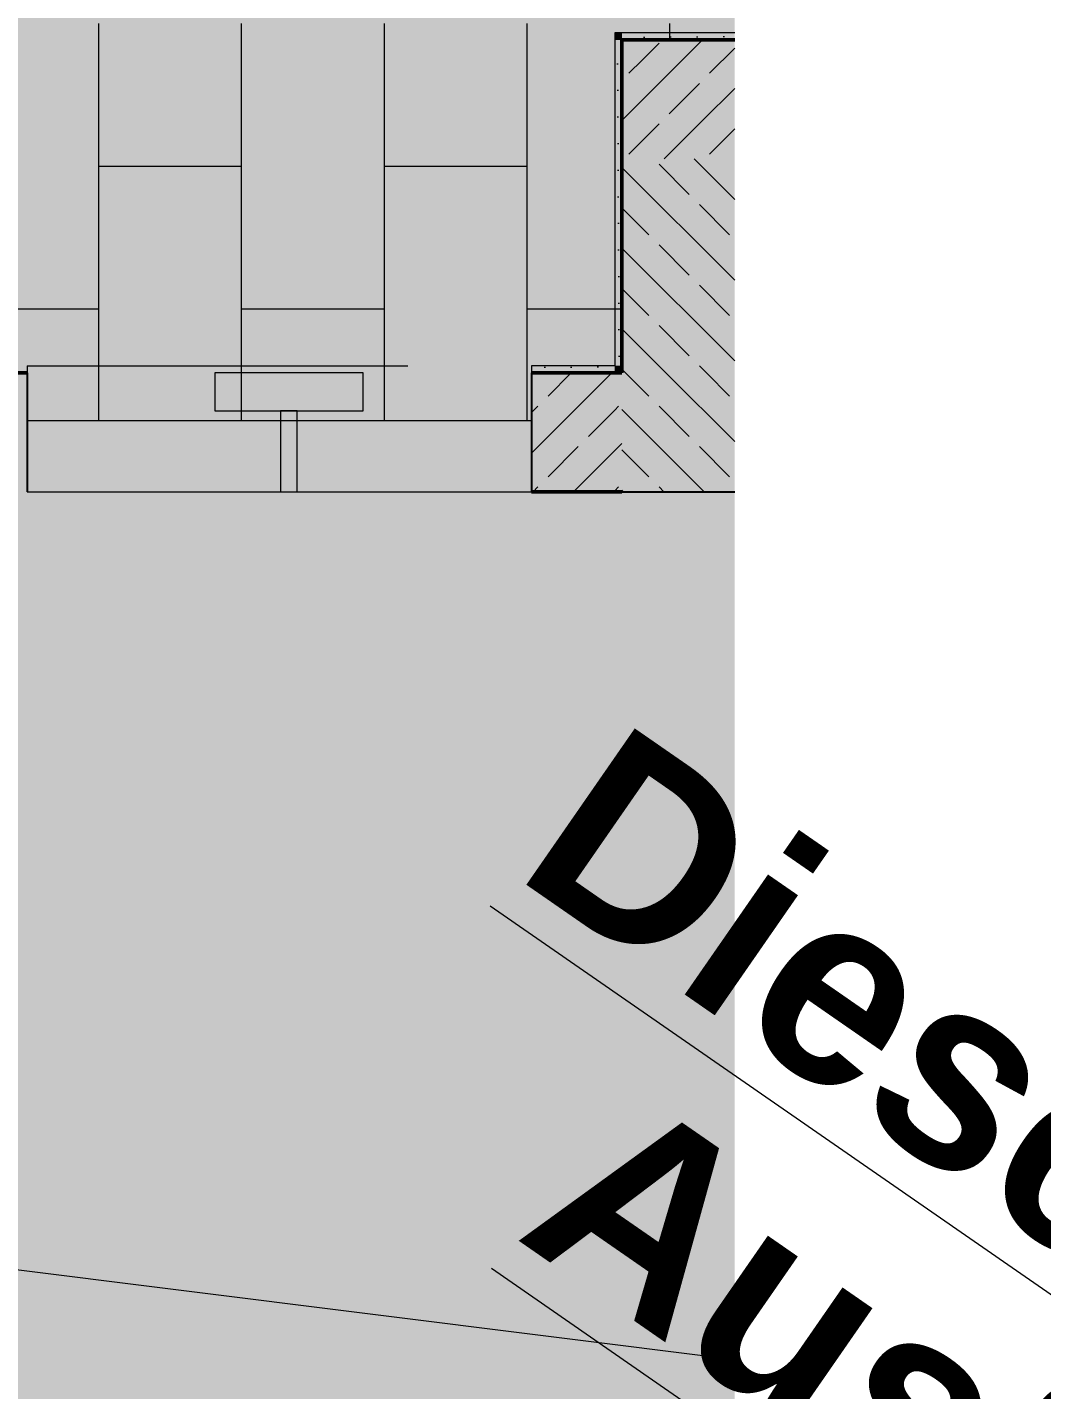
# Model space of a CAD drawing. Header units: metres. Extents: x -22.4 to 53.1, y 133.6 to 157.9.
# Drawn here: x 31.668 to 33.801, y 140.952 to 143.817 of the extents above; entities that cross this region are included whole.
import ezdxf

# ---------------------------------------------------------------- set-up
doc = ezdxf.new("R2010")
doc.units = ezdxf.units.M
doc.header["$MEASUREMENT"] = 0
for name, pattern in [('Strichlinie', [0.004, 0.003, -0.001]), ('Strichlinie-über-Schnitt', [0.0023, 0.0008, -0.0015]), ('Strichpunktlinie', [0.006703, 0.003528, -0.001764, 0, -0.001411])]:
    doc.linetypes.add(name, pattern=pattern)
for name, color, linetype in [('00  Raster', 7, 'Continuous'), ('10  Treppen + Rampen', 7, 'Continuous'), ('10  Wand Massiv', 7, 'Continuous'), ('10  Wand Massiv_Schnittschraffur', 7, 'Continuous'), ('10  Wand Massiv_Tür', 7, 'Continuous'), ('20  Boden Aufbauten', 7, 'Continuous'), ('20  Boden Aufbauten_Deckschraffur', 7, 'Continuous'), ('50 NUF - Raumstempel MIETERAUSBAU', 7, 'Continuous'), ('Neubau_10  Treppen + Rampen', 7, 'Continuous'), ('Neubau_50 NUF - Raumstempel MIETERAUSBAU', 7, 'Continuous')]:
    doc.layers.add(name, color=color, linetype=linetype)
doc.styles.add('ERSTELLTER_STIL_3', font='')
doc.styles.get('ERSTELLTER_STIL_3').set_extended_font_data('Arial', bold=True)
pattern_1 = [(26.86749, (-110.107942, 75.264664), (-0.0112982155, 0.0223013526), [0, -0.025])]
pattern_2 = [(225, (-110.10794, 75.26466), (-0.08485281, 0.08485281), []), (225, (-110.06552, 75.22224), (-0.08485281, 0.08485281), [0.09, -0.03])]
pattern_3 = [(315, (-110.10794, 75.26466), (0.08485281, 0.08485281), []), (315, (-110.06552, 75.30709), (0.08485281, 0.08485281), [0.09, -0.03])]
pattern_4 = [(225, (-110.10794, 75.26466), (-0.08485281, 0.084852815), []), (225, (-110.06552, 75.22224), (-0.08485281, 0.084852815), [0.09, -0.03])]

# ---------------------------------------------------------------- blocks, each defined once
blk = doc.blocks.new('*X4', base_point=(-23.4289, 120.7796))
at = {"layer": '20  Boden Aufbauten_Deckschraffur', "color": 254, "linetype": 'Continuous', "lineweight": 18, "ltscale": 1000, "true_color": 0xdfdfdf}
for p, q in [((31.8184, 143.8247), (31.8184, 142.9899)), ((32.1184, 143.8247), (32.1184, 142.9899)), ((32.1184, 143.8247), (32.1184, 142.9899)), ((32.4184, 143.8247), (32.4184, 142.9899)), ((32.7184, 143.8247), (32.7184, 142.9899)), ((32.7184, 143.8247), (32.7184, 142.9899)), ((33.0184, 143.8247), (33.0184, 143.7899)), ((31.8184, 143.5247), (32.1184, 143.5247)), ((32.4184, 143.5247), (32.7184, 143.5247)), ((31.5184, 143.2247), (31.8184, 143.2247)), ((32.1184, 143.2247), (32.4184, 143.2247)), ((32.7184, 143.2247), (32.9184, 143.2247))]:
    blk.add_line(p, q, dxfattribs=at)

msp = doc.modelspace()

# ---------------------------------------------------------------- hatches: boundary and pattern name
at = {"layer": '10  Wand Massiv_Schnittschraffur', "linetype": 'Continuous', "lineweight": 0, "true_color": 0xffffff}
for points in [[(32.9184, 143.7899), (32.9034, 143.8049), (32.9034, 143.7899)], [(32.9034, 143.8049), (32.9184, 143.7899), (32.9184, 143.8049)], [(32.9034, 143.7899), (32.9034, 143.1049), (32.9184, 143.1049), (32.9184, 143.7899)], [(32.9184, 143.7899), (33.1556, 143.7899), (33.1556, 143.8049), (32.9184, 143.8049)], [(32.9184, 143.5399), (33.1556, 143.5399), (33.1556, 143.5527), (32.9184, 143.7899)], [(32.9184, 143.7899), (33.1556, 143.5527), (33.1556, 143.7899)], [(32.9184, 143.0899), (33.1556, 143.0899), (33.1556, 143.5399), (32.9184, 143.5399)], [(32.9034, 143.1049), (32.7284, 143.1049), (32.7284, 143.0899), (32.9034, 143.0899)], [(32.9184, 143.0899), (32.9184, 143.1049), (32.9034, 143.1049), (32.9034, 143.0899)], [(32.7284, 143.0899), (32.7284, 142.8399), (32.9034, 142.8399), (32.9034, 143.0899)], [(32.9184, 142.8399), (32.9184, 143.0899), (32.9034, 143.0899), (32.9034, 142.8399)], [(32.9184, 142.8399), (33.1556, 142.8399), (33.1556, 143.0899), (32.9184, 143.0899)]]:
    msp.add_hatch(color=7, dxfattribs=at).paths.add_polyline_path(points)
at = {"layer": '10  Wand Massiv_Schnittschraffur', "linetype": 'Continuous', "lineweight": 13, "true_color": 0x000100}
h = msp.add_hatch(dxfattribs=at)
h.set_pattern_fill('Gips_0001', color=98, style=0, pattern_type=2)
h.set_pattern_definition(pattern_1)
h.paths.add_polyline_path([(32.9184, 143.7899), (32.9034, 143.8049), (32.9034, 143.7899)])
h = msp.add_hatch(dxfattribs=at)
h.set_pattern_fill('Gips_0001', color=98, style=0, pattern_type=2)
h.set_pattern_definition(pattern_1)
h.paths.add_polyline_path([(32.9034, 143.8049), (32.9184, 143.7899), (32.9184, 143.8049)])
h = msp.add_hatch(dxfattribs=at)
h.set_pattern_fill('Gips_0001', color=98, style=0, pattern_type=2)
h.set_pattern_definition(pattern_1)
h.paths.add_polyline_path([(32.9034, 143.7899), (32.9034, 143.1049), (32.9184, 143.1049), (32.9184, 143.7899)])
h = msp.add_hatch(dxfattribs=at)
h.set_pattern_fill('Gips_0001', color=98, style=0, pattern_type=2)
h.set_pattern_definition(pattern_1)
h.paths.add_polyline_path([(32.9184, 143.7899), (33.1556, 143.7899), (33.1556, 143.8049), (32.9184, 143.8049)])
h = msp.add_hatch(dxfattribs=at)
h.set_pattern_fill('Beton__Stahlbeton_0001', color=98, style=0, pattern_type=2)
h.set_pattern_definition(pattern_2)
h.paths.add_polyline_path([(32.9184, 143.5399), (33.1556, 143.5399), (33.1556, 143.5527), (32.9184, 143.7899)])
h = msp.add_hatch(dxfattribs=at)
h.set_pattern_fill('Beton__Stahlbeton_0001', color=98, style=0, pattern_type=2)
h.set_pattern_definition(pattern_2)
h.paths.add_polyline_path([(32.9184, 143.7899), (33.1556, 143.5527), (33.1556, 143.7899)])
h = msp.add_hatch(dxfattribs=at)
h.set_pattern_fill('Beton__Stahlbeton_0001', color=98, style=0, pattern_type=2)
h.set_pattern_definition(pattern_3)
h.paths.add_polyline_path([(32.9184, 143.0899), (33.1556, 143.0899), (33.1556, 143.5399), (32.9184, 143.5399)])
h = msp.add_hatch(dxfattribs=at)
h.set_pattern_fill('Gips_0001', color=98, style=0, pattern_type=2)
h.set_pattern_definition(pattern_1)
h.paths.add_polyline_path([(32.9034, 143.1049), (32.7284, 143.1049), (32.7284, 143.0899), (32.9034, 143.0899)])
h = msp.add_hatch(dxfattribs=at)
h.set_pattern_fill('Gips_0001', color=98, style=0, pattern_type=2)
h.set_pattern_definition(pattern_1)
h.paths.add_polyline_path([(32.9184, 143.0899), (32.9184, 143.1049), (32.9034, 143.1049), (32.9034, 143.0899)])
h = msp.add_hatch(dxfattribs=at)
h.set_pattern_fill('Beton__Stahlbeton_0001', color=98, style=0, pattern_type=2)
h.set_pattern_definition(pattern_4)
h.paths.add_polyline_path([(32.7284, 143.0899), (32.7284, 142.8399), (32.9034, 142.8399), (32.9034, 143.0899)])
h = msp.add_hatch(dxfattribs=at)
h.set_pattern_fill('Beton__Stahlbeton_0001', color=98, style=0, pattern_type=2)
h.set_pattern_definition(pattern_4)
h.paths.add_polyline_path([(32.9184, 142.8399), (32.9184, 143.0899), (32.9034, 143.0899), (32.9034, 142.8399)])
h = msp.add_hatch(dxfattribs=at)
h.set_pattern_fill('Beton__Stahlbeton_0001', color=98, style=0, pattern_type=2)
h.set_pattern_definition(pattern_3)
h.paths.add_polyline_path([(32.9184, 142.8399), (33.1556, 142.8399), (33.1556, 143.0899), (32.9184, 143.0899)])
at = {"layer": '20  Boden Aufbauten_Deckschraffur', "linetype": 'Continuous', "lineweight": 0, "true_color": 0xffffff}
msp.add_hatch(color=7, dxfattribs=at).paths.add_polyline_path([(30.7759, 145.6049), (30.6509, 145.6049), (30.6509, 144.2749), (30.6509, 143.7899), (31.0184, 143.7899), (31.0184, 143.0899), (31.6684, 143.0899), (31.6684, 142.9899), (32.7284, 142.9899), (32.7284, 143.0899), (32.9184, 143.0899), (32.9184, 143.7899), (33.1556, 143.7899), (33.1556, 146.2099), (30.7759, 146.2099)])
at = {"layer": 'Neubau_10  Treppen + Rampen', "linetype": 'Continuous', "lineweight": 0, "true_color": 0x8f8f8f}
msp.add_hatch(color=252, dxfattribs=at).paths.add_polyline_path([(28.7749, 133.7291), (33.1556, 133.7291), (33.1556, 153.3959), (30.7684, 153.3959), (30.7684, 137.7749), (29.282, 137.7749)])
at = {"layer": 'Neubau_50 NUF - Raumstempel MIETERAUSBAU', "linetype": 'Continuous', "lineweight": 0, "true_color": 0xffffff}
msp.add_hatch(color=7, dxfattribs=at).paths.add_polyline_path([(32.7387, 142.5969), (31.6645, 141.0471), (33.1556, 140.0134), (33.1556, 142.3079)])

# ---------------------------------------------------------------- linework, layer by layer
at = {"layer": '00  Raster', "color": 7, "linetype": 'Strichpunktlinie', "lineweight": 13, "ltscale": 1000}
msp.add_line((30.1532, 141.392), (33.1556, 141.0156), dxfattribs=at)
at = {"layer": '10  Wand Massiv', "color": 7, "linetype": 'Continuous', "lineweight": 50, "ltscale": 1000}
for p, q in [((32.9184, 143.7899), (32.9184, 143.5399)), ((33.1556, 143.7899), (32.9184, 143.7899)), ((32.9184, 143.7899), (32.9184, 143.5399)), ((32.9184, 143.5399), (32.9184, 143.0899)), ((31.6684, 143.0899), (31.2184, 143.0899)), ((32.9034, 143.0899), (32.7284, 143.0899)), ((32.9184, 143.0899), (32.9034, 143.0899)), ((32.9184, 143.0899), (32.9034, 143.0899)), ((32.9034, 142.8399), (32.9184, 142.8399)), ((32.9034, 142.8399), (32.9184, 142.8399))]:
    msp.add_line(p, q, dxfattribs=at)
at = {"layer": '10  Wand Massiv', "color": 7, "linetype": 'Continuous', "lineweight": 13, "ltscale": 1000}
for p, q in [((31.6684, 143.1049), (31.6684, 143.0899)), ((32.7284, 143.1049), (32.7284, 143.0899))]:
    msp.add_line(p, q, dxfattribs=at)
at = {"layer": '10  Wand Massiv', "color": 7, "linetype": 'Continuous', "lineweight": 25, "ltscale": 1000}
for p, q in [((31.6684, 143.0899), (31.6684, 142.8399)), ((32.7284, 143.0899), (32.7284, 142.8399))]:
    msp.add_line(p, q, dxfattribs=at)
at = {"layer": '10  Wand Massiv', "color": 7, "linetype": 'Continuous', "lineweight": 13, "ltscale": 1000, "flags": 128}
for points in [[(32.9034, 143.8049), (32.9034, 143.7899)], [(33.1556, 143.8049), (32.9034, 143.8049)], [(32.9034, 143.7899), (32.9034, 143.1049)], [(32.9034, 143.1049), (32.7284, 143.1049)], [(32.9034, 142.8399), (32.9184, 142.8399)]]:
    msp.add_lwpolyline(points, dxfattribs=at)
at = {"layer": '10  Wand Massiv', "color": 7, "linetype": 'Strichlinie', "lineweight": 13, "ltscale": 1000, "flags": 128}
for points in [[(32.3744, 143.0899), (32.0624, 143.0899)], [(32.0624, 143.0899), (32.0624, 143.0099)], [(32.3744, 143.0099), (32.3744, 143.0899)], [(32.0624, 143.0099), (32.3744, 143.0099)]]:
    msp.add_lwpolyline(points, dxfattribs=at)
at = {"layer": '10  Wand Massiv', "color": 7, "linetype": 'Strichlinie-über-Schnitt', "lineweight": 13, "ltscale": 1000, "flags": 128}
msp.add_lwpolyline([(32.2009, 142.8399), (32.2359, 142.8399), (32.2359, 143.0099), (32.2009, 143.0099)], close=True, dxfattribs=at)
at = {"layer": '10  Wand Massiv', "color": 7, "linetype": 'Continuous', "lineweight": 50, "ltscale": 1000, "flags": 128}
msp.add_lwpolyline([(32.7284, 142.8399), (32.9034, 142.8399)], dxfattribs=at)
at = {"layer": '10  Wand Massiv', "color": 7, "linetype": 'Continuous', "lineweight": 25, "ltscale": 1000, "flags": 128}
msp.add_lwpolyline([(32.9184, 142.8399), (33.1556, 142.8399)], dxfattribs=at)
at = {"layer": '10  Wand Massiv_Tür', "color": 7, "linetype": 'Strichlinie-über-Schnitt', "lineweight": 18, "ltscale": 1000}
msp.add_line((31.6684, 143.1049), (32.7284, 143.1049), dxfattribs=at)
at = {"layer": '10  Wand Massiv_Tür', "color": 7, "linetype": 'Continuous', "lineweight": 13, "ltscale": 1000}
for p, q in [((31.6684, 143.1049), (31.6684, 143.0899)), ((32.7284, 143.1049), (32.7284, 143.0899))]:
    msp.add_line(p, q, dxfattribs=at)
at = {"layer": '10  Wand Massiv_Tür', "color": 7, "linetype": 'Continuous', "lineweight": 25, "ltscale": 1000}
for p, q in [((31.6684, 143.0899), (31.6684, 142.8399)), ((32.7284, 143.0899), (32.7284, 142.8399))]:
    msp.add_line(p, q, dxfattribs=at)
at = {"layer": '10  Wand Massiv_Tür', "color": 7, "linetype": 'Continuous', "lineweight": 18, "ltscale": 1000}
msp.add_line((31.6684, 142.8399), (32.7284, 142.8399), dxfattribs=at)
at = {"layer": '20  Boden Aufbauten', "color": 7, "linetype": 'Continuous', "lineweight": 13, "ltscale": 1000, "flags": 128}
msp.add_lwpolyline([(33.1556, 146.2099), (30.7759, 146.2099), (30.7759, 145.6049), (30.6509, 145.6049), (30.6509, 144.2749), (30.6509, 143.7899), (31.0184, 143.7899), (31.0184, 143.0899), (31.6684, 143.0899), (31.6684, 142.9899), (32.7284, 142.9899), (32.7284, 143.0899), (32.9184, 143.0899), (32.9184, 143.7899), (33.1556, 143.7899)], dxfattribs=at)

# ---------------------------------------------------------------- block references
at = {"layer": '10  Treppen + Rampen', "color": 7, "linetype": 'Continuous', "lineweight": 13, "ltscale": 1000}
msp.add_blockref('*X4', (-23.4289, 120.7796), dxfattribs=at)

# ---------------------------------------------------------------- texts
at = {"layer": '50 NUF - Raumstempel MIETERAUSBAU', "color": 1, "linetype": 'Continuous', "lineweight": 13, "insert": (36.6535, 139.772), "char_height": 0.4, "width": 9.653362, "attachment_point": 2, "rotation": 325.271, "line_spacing_factor": 0.936334, "style": 'ERSTELLTER_STIL_3'}
msp.add_mtext('\\A1;{\\pqc;\\fArial|b1|i0|c0|p38;\\L\\LDieser Bereich ist in der regulären Ausführungsplanung von HMA dargestellt}', dxfattribs=at)

doc.saveas('drawing.dxf')
